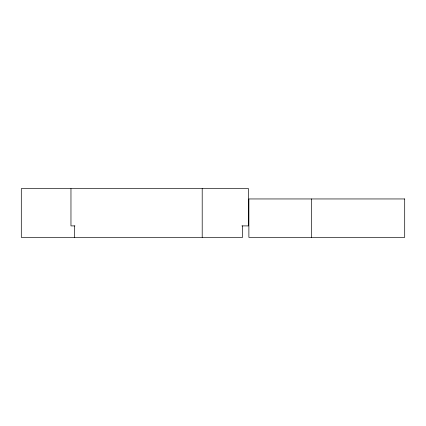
<?xml version="1.0" encoding="UTF-8"?>
<svg xmlns="http://www.w3.org/2000/svg" width="426" height="426" viewBox="0 0 426 426"><rect width="100%" height="100%" fill="white"/><g stroke="black" fill="none" stroke-linecap="round" stroke-linejoin="round"><path stroke-width="0.64" d="M74.955 225.902L70.966 225.902L70.966 188.627M241.883 225.902L248.528 225.902L248.528 188.627L21.3 188.627L21.3 237.373L242.564 237.373L242.564 225.902M311.443 198.953L311.443 237.373M202.201 188.627L202.201 237.373M74.539 225.902L74.539 237.373M404.7 198.953L248.885 198.953L248.885 237.373L404.7 237.373L404.7 198.953"/></g></svg>
